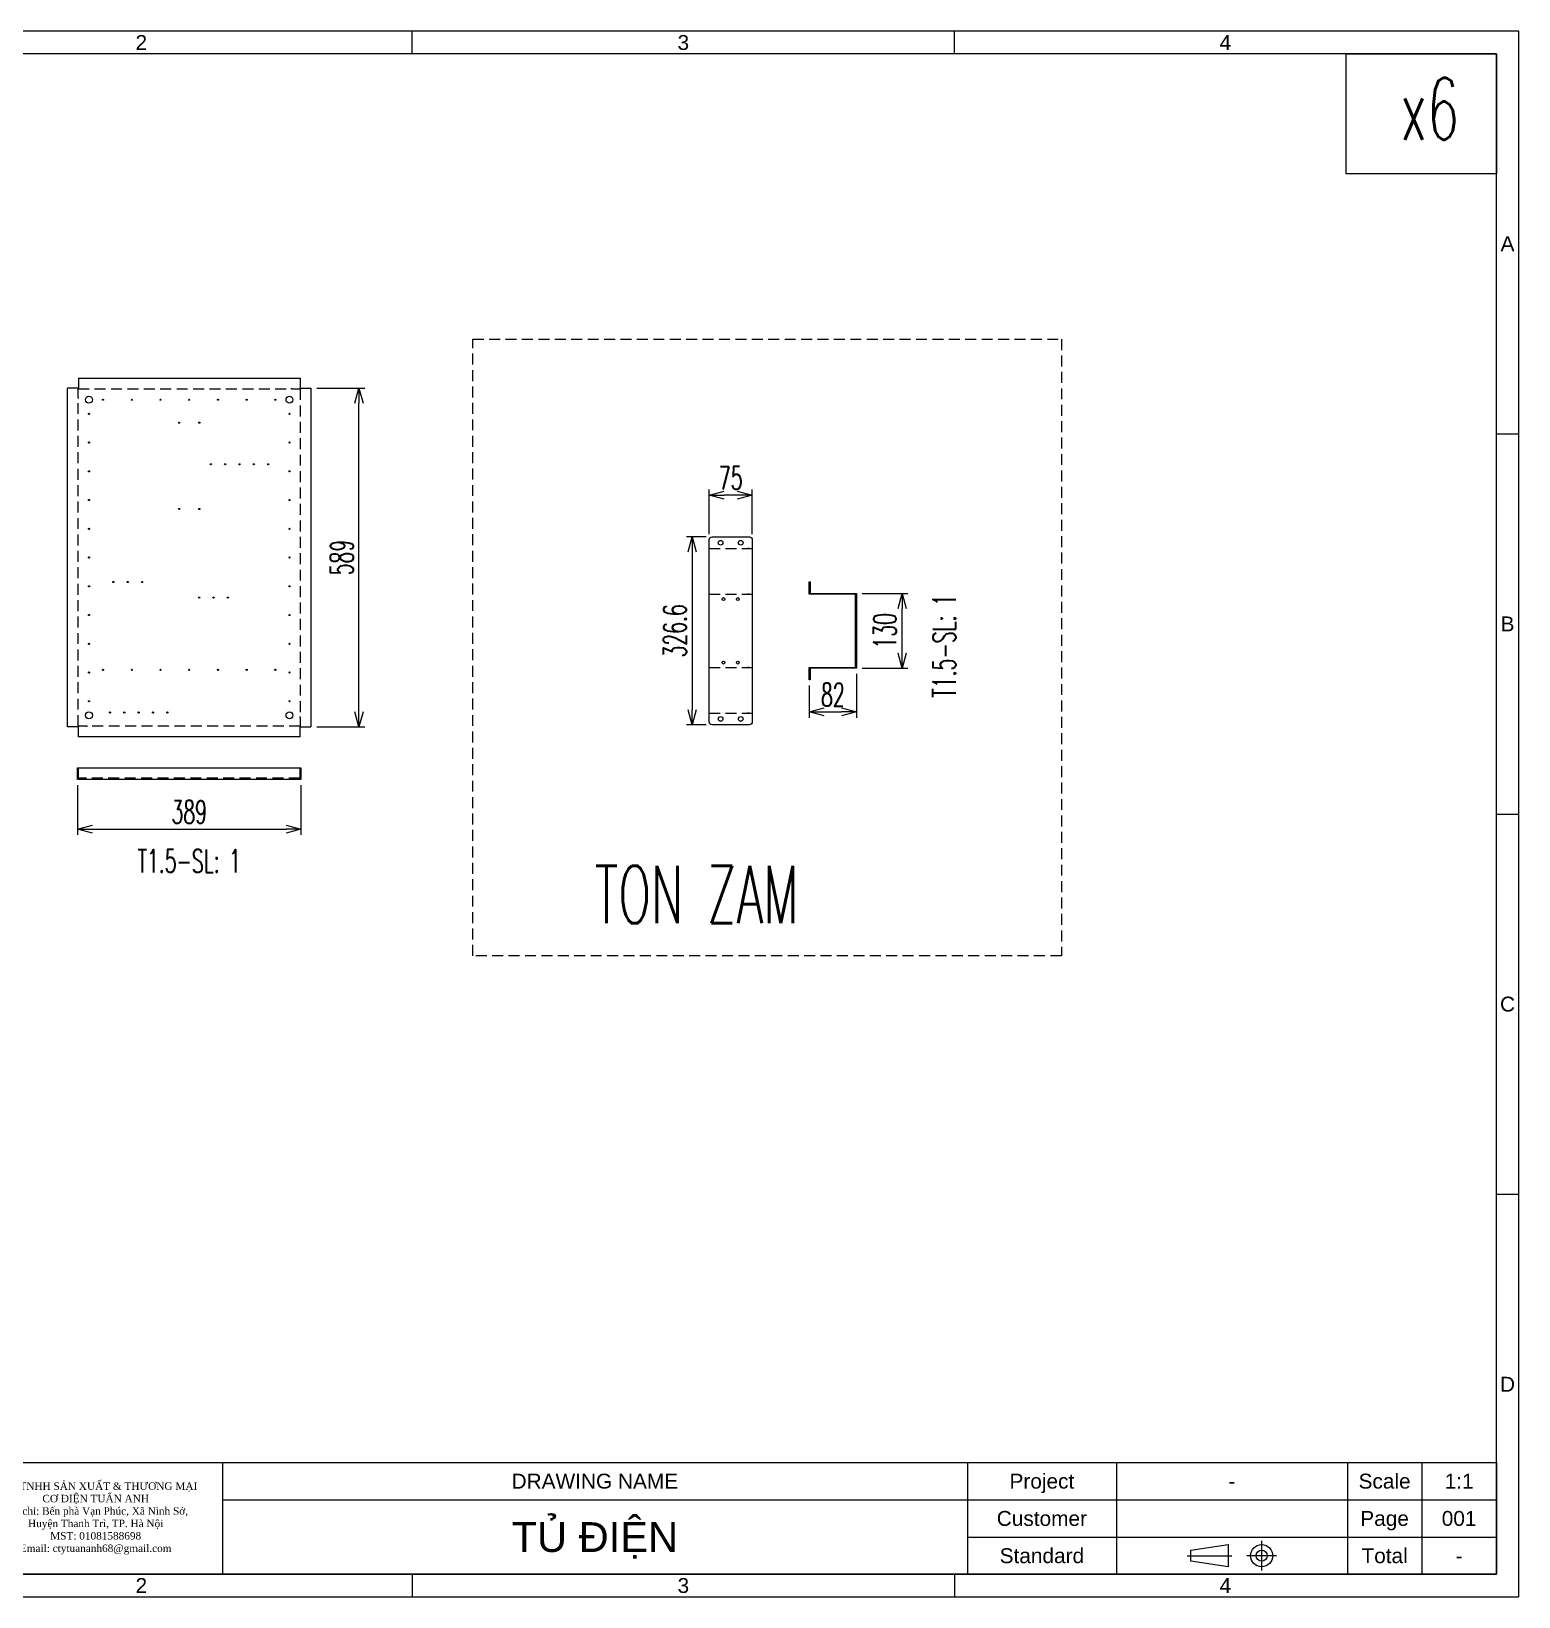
# Model space of a CAD drawing. Header units: millimetres. Extents: x -208796 to -83323, y 30910 to 103951.
# Drawn here: x -92911 to -90322, y 34570 to 37293 of the extents above; entities that cross this region are included whole.
import ezdxf
from ezdxf.enums import TextEntityAlignment as Align

# ---------------------------------------------------------------- set-up
doc = ezdxf.new("R2010")
doc.units = ezdxf.units.MM
doc.header["$LTSCALE"] = 3
doc.linetypes.add('HIDDEN', pattern=[9.525, 6.35, -3.175])
for name, color, linetype in [('@.HIDDEN', 8, 'HIDDEN'), ('@.TEXT', 7, 'Continuous'), ('@.VISIBLE', 7, 'Continuous'), ('dim', 7, 'Continuous')]:
    doc.layers.add(name, color=color, linetype=linetype)
doc.layers.add('Dam', color=30, linetype='Continuous', lineweight=5)
doc.styles.add('Ann_w01', font='romans.shx', dxfattribs={"width": 0.6, "bigfont": 'chineset.shx'})
doc.styles.add('Arial', font='arial.ttf')
doc.dimstyles.new('Dim 01_SC20', dxfattribs={"dimscale": 20, "dimtxt": 2, "dimasz": 1.3, "dimexe": 0.5, "dimexo": 0.5, "dimgap": 0.5, "dimtad": 1, "dimdec": 1, "dimzin": 12, "dimdsep": 46, "dimtxsty": 'Ann_w01', "dimblk": 'OPEN30', "dimcen": 1.5, "dimclrd": 6, "dimclre": 6, "dimclrt": 3, "dimadec": 1, "dimazin": 3, "dimtm": 1e-09, "dimtfac": 1, "dimtdec": 1, "dimtix": 1, "dimtmove": 0, "dimatfit": 3, "dimldrblk": 'OPEN30', "dimfxl": 0, "dimtolj": 1, "dimlwd": 20, "dimlwe": 20, "dimarcsym": 0})

# ---------------------------------------------------------------- blocks, each defined once
blk = doc.blocks.new('_Open30')
at = {"color": 0, "linetype": 'ByBlock', "lineweight": -2}
for p, q in [((-1, 0.27), (0, 0)), ((0, 0), (-1, -0.27)), ((0, 0), (-1, 0))]:
    blk.add_line(p, q, dxfattribs=at)
blk = doc.blocks.new('*D351')
at = {"layer": 'Defpoints', "color": 0}
for p in [(-92830.3, 35992), (-92441.3, 35992), (-92441.3, 35905.3)]:
    blk.add_point(p, dxfattribs=at)
at = {"layer": 'dim', "color": 6, "lineweight": 20}
for p, q in [((-92830.3, 35982), (-92830.3, 35895.3)), ((-92441.3, 35982), (-92441.3, 35895.3)), ((-92804.3, 35905.3), (-92467.3, 35905.3))]:
    blk.add_line(p, q, dxfattribs=at)
at = {"layer": 'dim', "color": 6, "lineweight": 20, "xscale": 26, "yscale": 26, "zscale": 26, "rotation": 180}
blk.add_blockref('_Open30', (-92830.3, 35905.3), dxfattribs=at)
at = {"layer": 'dim', "color": 6, "lineweight": 20, "xscale": 26, "yscale": 26, "zscale": 26}
blk.add_blockref('_Open30', (-92441.3, 35905.3), dxfattribs=at)
at = {"layer": 'dim', "color": 3, "insert": (-92635.8, 35935.3), "char_height": 40, "attachment_point": 5, "style": 'Ann_w01'}
blk.add_mtext('\\A1;389', dxfattribs=at)
blk = doc.blocks.new('*D352')
at = {"layer": 'Defpoints', "color": 0}
for p in [(-92423.9, 36672.3), (-92340.3, 36672.3), (-92423.9, 36083.3)]:
    blk.add_point(p, dxfattribs=at)
at = {"layer": 'dim', "color": 6, "lineweight": 20}
for p, q in [((-92413.9, 36672.3), (-92330.3, 36672.3)), ((-92340.3, 36109.3), (-92340.3, 36646.3)), ((-92413.9, 36083.3), (-92330.3, 36083.3))]:
    blk.add_line(p, q, dxfattribs=at)
at = {"layer": 'dim', "color": 6, "lineweight": 20, "xscale": 26, "yscale": 26, "zscale": 26}
for p, rotation in [((-92340.3, 36672.3), 90), ((-92340.3, 36083.3), 270)]:
    blk.add_blockref('_Open30', p, dxfattribs=dict(at, rotation=rotation))
at = {"layer": 'dim', "color": 3, "insert": (-92370.3, 36377.8), "char_height": 40, "attachment_point": 5, "rotation": 90, "style": 'Ann_w01'}
blk.add_mtext('\\A1;589', dxfattribs=at)
blk = doc.blocks.new('Standard ISO')
at = {"color": 6}
for p, q in [((-6, 0), (0, 0)), ((6, 0), (2, 0)), ((4, -2), (4, 2))]:
    blk.add_line(p, q, dxfattribs=at)
blk.add_lwpolyline([(-0.5, 1.5), (-0.5, -1.5), (-5.5, -0.75), (-5.5, 0.75), (-0.5, 1.5)])
for radius in [1.5, 0.75]:
    blk.add_circle((4, 0), radius)
blk = doc.blocks.new('A$C4dbb82d6')
at = {"layer": '@.VISIBLE'}
h = blk.add_hatch(color=30, dxfattribs=at)
h.dxf.hatch_style = 1
h.paths.add_polyline_path([(0.21, 4.97), (3.62, 1.56), (3.62, 5.97), (1.92, 5.97), (1.3, 5.35), (3.12, 5.35), (3.12, 2.59), (0.74, 4.97), (3.75, 7.98), (3.75, 8.51)])
h = blk.add_hatch(color=150, dxfattribs=at)
h.dxf.hatch_style = 1
h.paths.add_polyline_path([(6.76, 4.97), (4.37, 2.59), (4.37, 5.35), (6.2, 5.35), (5.58, 5.97), (3.88, 5.97), (3.88, 1.56), (7.29, 4.97), (3.75, 8.51), (3.75, 7.98)])
at = {"layer": '@.VISIBLE', "color": 30}
blk.add_lwpolyline([(3.62, 5.97), (3.62, 1.56), (0.21, 4.97), (3.75, 8.51), (3.75, 7.98), (0.74, 4.97), (3.12, 2.59), (3.12, 5.35), (1.3, 5.35), (1.92, 5.97)], close=True, dxfattribs=at)
at = {"layer": '@.VISIBLE', "color": 150}
blk.add_lwpolyline([(3.88, 5.97), (3.88, 1.56), (7.29, 4.97), (3.75, 8.51), (3.75, 7.98), (6.76, 4.97), (4.37, 2.59), (4.37, 5.35), (6.2, 5.35), (5.58, 5.97)], close=True, dxfattribs=at)
at = {"layer": '@.VISIBLE', "color": 30, "insert": (3.75, 0.51), "char_height": 1, "attachment_point": 5, "style": 'Ann_w01'}
blk.add_mtext_dynamic_manual_height_columns('{\\fArial|b1|i0|c0|p34;\\W1;TUAN ANH}', width=7.5, gutter_width=49.6, heights=[0], dxfattribs=at)
blk = doc.blocks.new('KHUNG BAN VE (Made by Tung)')
at = {"layer": '@.VISIBLE', "color": 8}
for p, q in [((75.75, 207), (75.75, 210)), ((148.5, 207), (148.5, 210)), ((221.25, 207), (221.25, 210)), ((3, 156), (0, 156)), ((294, 156), (297, 156)), ((3, 105), (0, 105)), ((294, 105), (297, 105)), ((3, 54), (0, 54)), ((294, 54), (297, 54)), ((23, 18), (23, 3)), ((53, 18), (53, 3)), ((73, 18), (73, 3)), ((123, 18), (123, 3)), ((223, 18), (223, 3)), ((243, 18), (243, 3)), ((274, 18), (274, 3)), ((284, 18), (284, 3)), ((3, 13), (73, 13)), ((123, 13), (294, 13)), ((3, 8), (73, 8)), ((23, 8), (3, 3)), ((223, 8), (294, 8)), ((75.75, 3), (75.75, 0)), ((148.5, 3), (148.5, 0)), ((221.25, 3), (221.25, 0))]:
    blk.add_line(p, q, dxfattribs=at)
for points in [[(0, 0), (297, 0), (297, 210), (0, 210)], [(3, 3), (294, 3), (294, 207), (3, 207)], [(3, 18), (294, 18), (294, 3), (3, 3)]]:
    blk.add_lwpolyline(points, close=True, dxfattribs=at)
at = {"xscale": 1.5, "yscale": 1.5, "zscale": 1.5}
blk.add_blockref('A$C4dbb82d6', (77.375, 4.041), dxfattribs=at)
blk.add_blockref('Standard ISO', (258.5, 5.5))
at = {"layer": '@.TEXT', "color": 1, "style": 'Arial'}
for s, p in [('1', (39.375, 208.5)), ('2', (112.125, 208.5)), ('3', (184.875, 208.5)), ('4', (257.625, 208.5)), ('A', (1.5, 181.5)), ('A', (295.5, 181.5)), ('B', (1.5, 130.5)), ('B', (295.5, 130.5)), ('C', (1.5, 79.5)), ('C', (295.5, 79.5)), ('D', (1.5, 28.5)), ('D', (295.5, 28.5)), ('17/07/2026', (63, 15.5)), ('17/07/2026', (63, 10.5)), ('1', (39.375, 1.5)), ('2', (112.125, 1.5)), ('3', (184.875, 1.5)), ('4', (257.625, 1.5))]:
    blk.add_text(s, height=2, dxfattribs=at).set_placement(p, align=Align.MIDDLE_CENTER)
at = {"layer": '@.TEXT', "color": 2, "style": 'Arial'}
for s, p in [('Designer', (13, 15.5)), ('DRAWING NAME', (173, 15.5)), ('Project', (233, 15.5)), ('Scale', (279, 15.5)), ('Approved', (13, 10.5)), ('Customer', (233, 10.5)), ('Page', (279, 10.5)), ('Name', (38, 5.5)), ('Date', (63, 5.5)), ('Standard', (233, 5.5)), ('Total', (279, 5.5))]:
    blk.add_text(s, height=2, dxfattribs=at).set_placement(p, align=Align.MIDDLE_CENTER)
at = {"layer": '@.TEXT', "color": 1, "style": 'Arial'}
for tag, height, p in [('DESIGNER_NAME', 2, (38, 15.5)), ('PROJECT_CODE', 2, (258.5, 15.5)), ('SCALE', 2, (289, 15.5)), ('APPROVED_NAME', 2, (38, 10.5)), ('CUSTOMER_NAME', 2, (258.5, 10.5)), ('PAGE', 2, (289, 10.5)), ('DRAWING_NAME', 4, (173, 8)), ('TOTAL', 2, (289, 5.5))]:
    blk.add_attdef(tag, text='', height=height, dxfattribs=at).set_placement(p, align=Align.MIDDLE_CENTER)
at = {"layer": '@.VISIBLE', "color": 30, "insert": (106, 10.5), "char_height": 1, "attachment_point": 5, "style": 'Ann_w01'}
blk.add_mtext_dynamic_manual_height_columns('{\\fTimes New Roman|b0|i0|c0|p18;\\W1;CTY TNHH SẢN XUẤT & THƯƠNG MẠI CƠ ĐIỆN TUẤN ANH\\PĐịa chỉ: Bến phà Vạn Phúc, Xã Ninh Sở, Huyện Thanh Trì, TP. Hà Nội\\PMST: 01081588698\\PEmail: ctytuananh68@gmail.com}', width=28.70976, gutter_width=99.197, heights=[0], dxfattribs=at)
blk = doc.blocks.new('*U379')
blk.add_circle((0, 0), 1)
blk = doc.blocks.new('*U380')
at = {"color": 0, "linetype": 'ByBlock', "lineweight": -2}
for p in [(0, 0), (50, 0), (100, 0), (150, 0), (200, 0), (250, 0), (300, 0), (350, 0), (400, 0), (450, 0), (500, 0)]:
    blk.add_blockref('*U379', p, dxfattribs=at)
blk = doc.blocks.new('*U368')
blk.add_circle((0, 0), 1)
blk = doc.blocks.new('*U367')
at = {"color": 0, "linetype": 'ByBlock', "lineweight": -2}
for p in [(0, 0), (50, 0), (100, 0), (150, 0), (200, 0), (250, 0), (300, 0)]:
    blk.add_blockref('*U368', p, dxfattribs=at)
blk = doc.blocks.new('*U370')
blk.add_circle((0, 0), 1)
blk = doc.blocks.new('*U369')
at = {"color": 0, "linetype": 'ByBlock', "lineweight": -2}
for p in [(0, 0), (25, 0), (50, 0)]:
    blk.add_blockref('*U370', p, dxfattribs=at)
blk = doc.blocks.new('*U372')
blk.add_circle((0, 0), 1)
blk = doc.blocks.new('*U371')
at = {"color": 0, "linetype": 'ByBlock', "lineweight": -2}
for p in [(0, 0), (50, 0), (100, 0), (150, 0), (200, 0), (250, 0), (300, 0)]:
    blk.add_blockref('*U372', p, dxfattribs=at)
blk = doc.blocks.new('*U373')
blk.add_circle((0, 0), 1)
blk = doc.blocks.new('*U374')
at = {"color": 0, "linetype": 'ByBlock', "lineweight": -2}
for p in [(0, 0), (50, 0), (100, 0), (150, 0), (200, 0), (250, 0), (300, 0), (350, 0), (400, 0), (450, 0), (500, 0)]:
    blk.add_blockref('*U373', p, dxfattribs=at)
blk = doc.blocks.new('*U376')
blk.add_circle((0, 0), 1)
blk = doc.blocks.new('*U375')
at = {"color": 0, "linetype": 'ByBlock', "lineweight": -2}
for p in [(0, 0), (25, 0), (50, 0)]:
    blk.add_blockref('*U376', p, dxfattribs=at)
blk = doc.blocks.new('*U378')
blk.add_circle((0, 0), 1)
blk = doc.blocks.new('*U377')
at = {"color": 0, "linetype": 'ByBlock', "lineweight": -2}
for p in [(0, 0), (25, 0), (50, 0), (75, 0), (100, 0)]:
    blk.add_blockref('*U378', p, dxfattribs=at)
blk = doc.blocks.new('*D381')
at = {"layer": 'Defpoints', "color": 0}
for p in [(-91474.6, 36315.3), (-91395.1, 36315.3), (-91474.6, 36185.3)]:
    blk.add_point(p, dxfattribs=at)
at = {"layer": 'dim', "color": 6, "lineweight": 20}
for p, q in [((-91464.6, 36315.3), (-91385.1, 36315.3)), ((-91395.1, 36211.3), (-91395.1, 36289.3)), ((-91464.6, 36185.3), (-91385.1, 36185.3))]:
    blk.add_line(p, q, dxfattribs=at)
at = {"layer": 'dim', "color": 6, "lineweight": 20, "xscale": 26, "yscale": 26, "zscale": 26}
for p, rotation in [((-91395.1, 36315.3), 90), ((-91395.1, 36185.3), 270)]:
    blk.add_blockref('_Open30', p, dxfattribs=dict(at, rotation=rotation))
at = {"layer": 'dim', "color": 3, "insert": (-91425.1, 36250.3), "char_height": 40, "attachment_point": 5, "rotation": 90, "style": 'Ann_w01'}
blk.add_mtext('\\A1;130', dxfattribs=at)
blk = doc.blocks.new('*D382')
at = {"layer": 'Defpoints', "color": 0}
for p in [(-91556.6, 36165.3), (-91474.6, 36185.3), (-91474.6, 36109.2)]:
    blk.add_point(p, dxfattribs=at)
at = {"layer": 'dim', "color": 6, "lineweight": 20}
for p, q in [((-91474.6, 36175.3), (-91474.6, 36099.2)), ((-91556.6, 36155.3), (-91556.6, 36099.2)), ((-91530.6, 36109.2), (-91500.6, 36109.2))]:
    blk.add_line(p, q, dxfattribs=at)
at = {"layer": 'dim', "color": 6, "lineweight": 20, "xscale": 26, "yscale": 26, "zscale": 26, "rotation": 180}
blk.add_blockref('_Open30', (-91556.6, 36109.2), dxfattribs=at)
at = {"layer": 'dim', "color": 6, "lineweight": 20, "xscale": 26, "yscale": 26, "zscale": 26}
blk.add_blockref('_Open30', (-91474.6, 36109.2), dxfattribs=at)
at = {"layer": 'dim', "color": 3, "insert": (-91515.6, 36139.2), "char_height": 40, "attachment_point": 5, "style": 'Ann_w01'}
blk.add_mtext('\\A1;82', dxfattribs=at)
blk = doc.blocks.new('*D383')
at = {"layer": 'Defpoints', "color": 0}
for p in [(-91730.9, 36486.2), (-91730.9, 36408.6), (-91655.9, 36408.6)]:
    blk.add_point(p, dxfattribs=at)
at = {"layer": 'dim', "color": 6, "lineweight": 20}
for p, q in [((-91730.9, 36418.6), (-91730.9, 36496.2)), ((-91655.9, 36418.6), (-91655.9, 36496.2)), ((-91681.9, 36486.2), (-91704.9, 36486.2))]:
    blk.add_line(p, q, dxfattribs=at)
at = {"layer": 'dim', "color": 6, "lineweight": 20, "xscale": 26, "yscale": 26, "zscale": 26, "rotation": 180}
blk.add_blockref('_Open30', (-91730.9, 36486.2), dxfattribs=at)
at = {"layer": 'dim', "color": 6, "lineweight": 20, "xscale": 26, "yscale": 26, "zscale": 26}
blk.add_blockref('_Open30', (-91655.9, 36486.2), dxfattribs=at)
at = {"layer": 'dim', "color": 3, "insert": (-91693.4, 36516.2), "char_height": 40, "attachment_point": 5, "style": 'Ann_w01'}
blk.add_mtext('\\A1;75', dxfattribs=at)
blk = doc.blocks.new('*D384')
at = {"layer": 'Defpoints', "color": 0}
for p in [(-91725.9, 36413.6), (-91760.5, 36087), (-91725.9, 36087)]:
    blk.add_point(p, dxfattribs=at)
at = {"layer": 'dim', "color": 6, "lineweight": 20}
for p, q in [((-91735.9, 36413.6), (-91770.5, 36413.6)), ((-91760.5, 36387.6), (-91760.5, 36113)), ((-91735.9, 36087), (-91770.5, 36087))]:
    blk.add_line(p, q, dxfattribs=at)
at = {"layer": 'dim', "color": 6, "lineweight": 20, "xscale": 26, "yscale": 26, "zscale": 26}
for p, rotation in [((-91760.5, 36413.6), 90), ((-91760.5, 36087), 270)]:
    blk.add_blockref('_Open30', p, dxfattribs=dict(at, rotation=rotation))
at = {"layer": 'dim', "color": 3, "insert": (-91790.5, 36250.3), "char_height": 40, "attachment_point": 5, "rotation": 90, "style": 'Ann_w01'}
blk.add_mtext('\\A1;326.6', dxfattribs=at)

msp = doc.modelspace()

# ---------------------------------------------------------------- linework, layer by layer
for centre, radius in [((-92653.3, 36612.32), 1), ((-92618.3, 36612.32), 1), ((-92598.25, 36540.02), 1), ((-92573.25, 36540.02), 1), ((-92548.25, 36540.02), 1), ((-92523.25, 36540.02), 1), ((-92498.25, 36540.02), 1), ((-92653.3, 36462.32), 1), ((-92618.3, 36462.32), 1), ((-91705.91, 36305.57), 2.5), ((-91680.91, 36305.57), 2.5), ((-91705.91, 36195.07), 2.5), ((-91680.91, 36195.07), 2.5)]:
    msp.add_circle(centre, radius)
at = {"layer": '@.HIDDEN'}
for p, q in [((-91730.91, 36393.42), (-91655.91, 36393.42)), ((-91730.91, 36314.02), (-91655.91, 36314.02)), ((-91730.91, 36186.62), (-91655.91, 36186.62)), ((-91730.91, 36107.22), (-91655.91, 36107.22))]:
    msp.add_line(p, q, dxfattribs=at)
for points in [[(-92142.33, 36757.88), (-91117.87, 36757.88), (-91117.87, 35684.79), (-92142.33, 35684.79)], [(-92829, 36671.02), (-92442.6, 36671.02), (-92442.6, 36084.62), (-92829, 36084.62)]]:
    msp.add_lwpolyline(points, close=True, dxfattribs=at)
at = {"layer": '@.VISIBLE'}
for p, q in [((-92829, 36656.27), (-92829, 36654.27)), ((-92828.7, 36671.02), (-92828.7, 36672.32)), ((-92814.63, 36671.02), (-92812.63, 36671.02)), ((-92456.97, 36671.02), (-92458.97, 36671.02)), ((-92442.9, 36671.02), (-92442.9, 36672.32)), ((-92442.6, 36656.27), (-92442.6, 36654.27)), ((-92829, 36099.37), (-92829, 36101.37)), ((-92828.7, 36084.62), (-92828.7, 36083.32)), ((-92814.63, 36084.62), (-92812.63, 36084.62)), ((-92456.97, 36084.62), (-92458.97, 36084.62)), ((-92442.9, 36084.62), (-92442.9, 36083.32)), ((-92442.6, 36099.37), (-92442.6, 36101.37))]:
    msp.add_line(p, q, dxfattribs=at)
at = {"layer": '@.VISIBLE', "color": 1}
for p, q in [((-91725.59, 36393.42), (-91722.59, 36393.42)), ((-91661.23, 36393.42), (-91664.23, 36393.42)), ((-91725.59, 36314.02), (-91722.59, 36314.02)), ((-91661.23, 36314.02), (-91664.23, 36314.02)), ((-91725.59, 36186.62), (-91722.59, 36186.62)), ((-91661.23, 36186.62), (-91664.23, 36186.62)), ((-91725.59, 36107.22), (-91722.59, 36107.22)), ((-91661.23, 36107.22), (-91664.23, 36107.22))]:
    msp.add_line(p, q, dxfattribs=at)
at = {"layer": '@.VISIBLE'}
for points in [[(-92828.7, 36689.72), (-92828.7, 36672.32), (-92847.7, 36672.32)], [(-92828.7, 36689.72), (-92442.9, 36689.72)], [(-92442.9, 36689.72), (-92442.9, 36672.32), (-92423.9, 36672.32)], [(-92847.7, 36083.32), (-92847.7, 36672.32)], [(-92423.9, 36672.32), (-92423.9, 36083.32)], [(-92828.7, 36065.92), (-92828.7, 36083.32), (-92847.7, 36083.32)], [(-92442.9, 36065.92), (-92442.9, 36083.32), (-92423.9, 36083.32)], [(-92442.9, 36065.92), (-92828.7, 36065.92)]]:
    msp.add_lwpolyline(points, dxfattribs=at)
msp.add_lwpolyline([(-91725.91, 36413.62), (-91660.91, 36413.62, -0.4142136), (-91655.91, 36408.62), (-91655.91, 36092.02, -0.4142136), (-91660.91, 36087.02), (-91725.91, 36087.02, -0.4142136), (-91730.91, 36092.02), (-91730.91, 36408.62, -0.4142136)], format="xyb", close=True, dxfattribs=at)
msp.add_lwpolyline([(-91555.09, 36335.32), (-91555.09, 36315.32), (-91474.59, 36315.32), (-91474.59, 36185.32), (-91555.09, 36185.32), (-91555.09, 36165.32), (-91556.59, 36165.32), (-91556.59, 36186.82), (-91476.09, 36186.82), (-91476.09, 36313.82), (-91556.59, 36313.82), (-91556.59, 36335.32)], close=True, dxfattribs=at)
at = {"layer": '@.VISIBLE', "color": 151}
msp.add_lwpolyline([(-92441.3, 36011.98), (-92441.3, 35991.98), (-92830.3, 35991.98), (-92830.3, 36011.98)], close=True, dxfattribs=at)
at = {"layer": '@.VISIBLE', "color": 151, "linetype": 'HIDDEN'}
msp.add_lwpolyline([(-92443.3, 36011.98), (-92443.3, 35993.98), (-92828.3, 35993.98), (-92828.3, 36011.98)], dxfattribs=at)
at = {"layer": '@.VISIBLE'}
for centre in [(-92810.3, 36652.32), (-92461.3, 36652.32), (-92810.3, 36103.32), (-92461.3, 36103.32)]:
    msp.add_circle(centre, 6, dxfattribs=at)
at = {"layer": '@.VISIBLE', "color": 2}
for centre in [(-91710.91, 36403.62), (-91675.91, 36403.62), (-91710.91, 36097.02), (-91675.91, 36097.02)]:
    msp.add_circle(centre, 4, dxfattribs=at)
at = {"layer": 'Dam'}
msp.add_lwpolyline([(-90621.98, 37254.34), (-90360.76, 37254.34), (-90360.76, 37045.47), (-90621.98, 37045.47)], close=True, dxfattribs=at)

# ---------------------------------------------------------------- block references
for name, p in [('*U367', (-92785.8, 36652.32)), ('*U369', (-92767.83, 36335.25)), ('*U375', (-92618.57, 36308.02)), ('*U371', (-92785.8, 36182.36)), ('*U377', (-92773.78, 36108.32))]:
    msp.add_blockref(name, p)
at = {"rotation": 90}
for name, p in [('*U380', (-92810.3, 36127.82)), ('*U374', (-92461.3, 36127.82))]:
    msp.add_blockref(name, p, dxfattribs=at)
at = {"layer": '@.VISIBLE'}
ref = msp.add_blockref('KHUNG BAN VE (Made by Tung)', (-94173.12, 34570.13), dxfattribs=dict(at, xscale=12.96720972968722, yscale=12.96720972968722, zscale=12.96720972968722))
ref.add_attrib('APPROVED_NAME', '-', dxfattribs={"layer": '@.TEXT', "color": 1, "height": 25.93, "style": 'Arial'}).set_placement((-93680.37, 34706.29), align=Align.MIDDLE_CENTER)
ref.add_attrib('TOTAL', '-', dxfattribs={"layer": '@.TEXT', "color": 1, "height": 25.93, "style": 'Arial'}).set_placement((-90425.6, 34641.45), align=Align.MIDDLE_CENTER)
ref.add_attrib('PAGE', '001', dxfattribs={"layer": '@.TEXT', "color": 1, "height": 25.934, "style": 'Arial'}).set_placement((-90425.6, 34706.29), align=Align.MIDDLE_CENTER)
ref.add_attrib('SCALE', '1:1', dxfattribs={"layer": '@.TEXT', "color": 1, "height": 25.934, "style": 'Arial'}).set_placement((-90425.6, 34771.12), align=Align.MIDDLE_CENTER)
ref.add_attrib('PROJECT_CODE', '-', dxfattribs={"layer": '@.TEXT', "color": 1, "height": 25.93, "style": 'Arial'}).set_placement((-90821.1, 34771.12), align=Align.MIDDLE_CENTER)
ref.add_attrib('DRAWING_NAME', 'TỦ ĐIỆN', dxfattribs={"layer": '@.TEXT', "color": 1, "height": 51.869, "style": 'Arial'}).set_placement((-91929.8, 34673.87), align=Align.MIDDLE_CENTER)

# ---------------------------------------------------------------- texts
at = {"layer": '@.VISIBLE', "color": 1, "style": 'Ann_w01', "width": 0.6}
msp.add_text('x6', height=107.574, dxfattribs=at).set_placement((-90476.91, 37158.43), align=Align.MIDDLE_CENTER)
at = {"layer": '@.VISIBLE', "color": 2, "style": 'Ann_w01', "width": 0.6}
msp.add_text('T1.5-SL: 1', height=40, rotation=90, dxfattribs=at).set_placement((-91321.72, 36224.1), align=Align.MIDDLE_CENTER)
for s, height, p in [('T1.5-SL: 1', 40, (-92635.8, 35850.04)), ('TON ZAM', 100, (-91752.53, 35791.61))]:
    msp.add_text(s, height=height, dxfattribs=at).set_placement(p, align=Align.MIDDLE_CENTER)

# ---------------------------------------------------------------- dimensions: what is measured, and where the dimension line sits
at = {"layer": 'dim'}
for base, p1, p2, angle, picture, middle in [((-92340.32, 36672.32), (-92423.9, 36083.32), (-92423.9, 36672.32), 90, '*D352', (-92370.32, 36377.82)), ((-91730.91, 36486.24), (-91655.91, 36408.62), (-91730.91, 36408.62), 180, '*D383', (-91693.41, 36516.24)), ((-91760.54, 36087.02), (-91725.91, 36413.62), (-91725.91, 36087.02), 90, '*D384', (-91790.54, 36250.32)), ((-91395.06, 36315.32), (-91474.59, 36185.32), (-91474.59, 36315.32), 90, '*D381', (-91425.06, 36250.32)), ((-91474.59, 36109.2), (-91556.59, 36165.32), (-91474.59, 36185.32), 180, '*D382', (-91515.59, 36139.2))]:
    dim = msp.add_linear_dim(base=base, p1=p1, p2=p2, angle=angle, dimstyle='Dim 01_SC20', dxfattribs=at)
    dim.commit()
    dim.dimension.update_dxf_attribs({"geometry": picture, "text_midpoint": middle})
dim = msp.add_linear_dim(base=(-92441.3, 35905.33), p1=(-92830.3, 35991.98), p2=(-92441.3, 35991.98), dimstyle='Dim 01_SC20', dxfattribs=at)
dim.commit()
dim.dimension.update_dxf_attribs({"geometry": '*D351', "text_midpoint": (-92635.8, 35935.33)})

doc.saveas('drawing.dxf')
